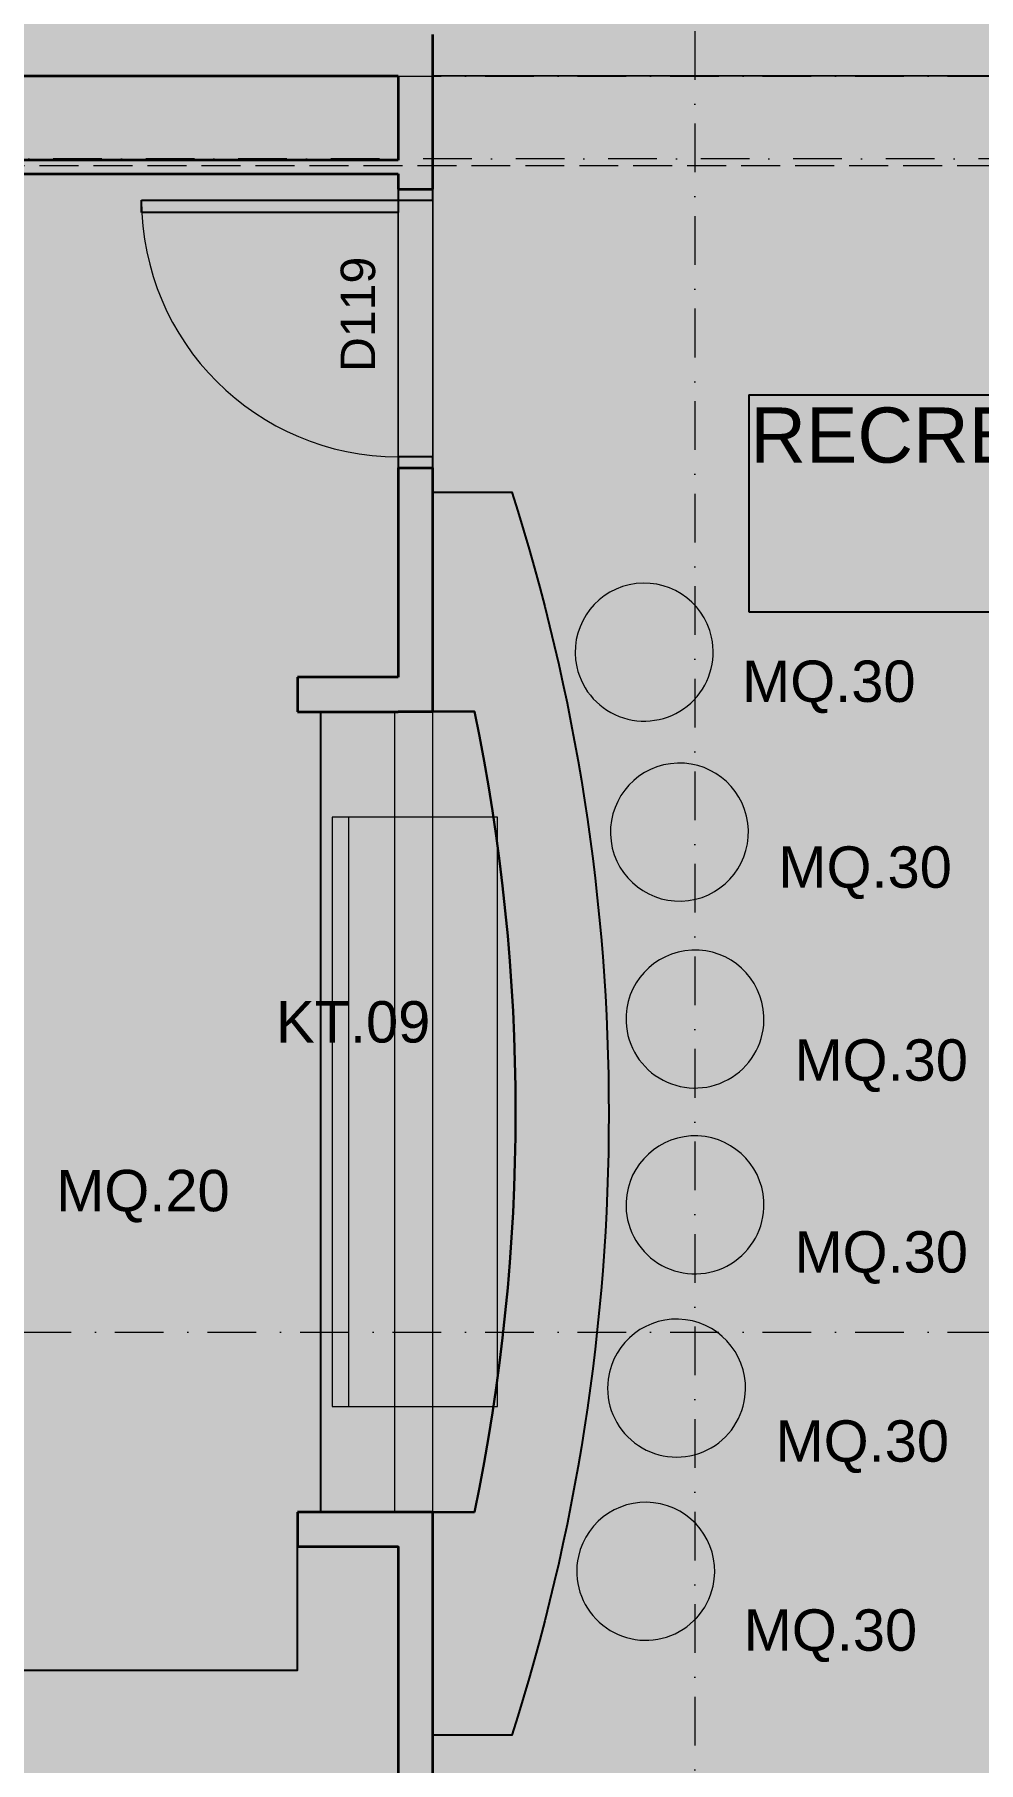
# Model space of a CAD drawing. Header units: millimetres. Extents: x -14278 to 101222, y -22378 to 34603.
# Drawn here: x 13807 to 17227, y 441 to 6700 of the extents above; entities that cross this region are included whole.
import ezdxf
from ezdxf.enums import TextEntityAlignment as Align

# ---------------------------------------------------------------- set-up
doc = ezdxf.new("R2010")
doc.units = ezdxf.units.MM
doc.header["$MEASUREMENT"] = 0
doc.linetypes.add('Dot & Dashed', pattern=[335.138881, 176.388884, -88.194442, 0, -70.555556])
doc.linetypes.add('Hidden Line', pattern=[195.611112, 141.111112, -54.5])
for name, color, linetype in [('A-Ee_40_20-M_GeneralFFAndEInternalFixed', 7, 'Continuous'), ('A-Zz_20_10_90-T_TextFFEInternal', 7, 'Continuous'), ('NewA-Ee_25_10-M_WallsExternal', 7, 'Continuous'), ('NewA-Ee_25_10-M_WallsInternal', 7, 'Continuous'), ('NewA-Ee_30_40-M_Floors', 7, 'Continuous'), ('NewA-Ee_30_60-M_Pavements', 7, 'Continuous'), ('NewA-Ee_40_20-M_GeneralFFAndEInternalFixed', 7, 'Continuous'), ('NewA-Ee_40_20-M_GeneralFFAndEInternalMovable', 7, 'Continuous'), ('NewA-SL-M_SpacesInternal', 7, 'Continuous'), ('NewA-Ss_30_25-M_CeilingAndSoffitSystems', 7, 'Continuous'), ('NewA-Zz_35_40_80-M_GridStructural', 7, 'Continuous'), ('NewA-Zz_50_10_70-P_BoundarySiteRed', 7, 'Continuous'), ('NewA-Zz_50_10_90-P_BoundarySpace', 7, 'Continuous'), ('NewA-Zz_50_90_00-M_GrossInternal', 7, 'Continuous')]:
    doc.layers.add(name, color=color, linetype=linetype)
doc.styles.add('GENERATED_STYLE_1', font='')
doc.styles.get('GENERATED_STYLE_1').set_extended_font_data('Arial')

# ---------------------------------------------------------------- blocks, each defined once
blk = doc.blocks.new('Beam_1_1', base_point=(28050, 0))
at = {"layer": 'NewA-Ee_25_10-M_WallsExternal', "color": 6, "linetype": 'Hidden Line', "lineweight": 13}
blk.add_line((28050, 6225.1), (8350, 6225.1), dxfattribs=at)
blk = doc.blocks.new('RECREATION_DINING ROOM_118_18_1', base_point=(18506.4, 5622.1))
at = {"layer": 'NewA-SL-M_SpacesInternal', "color": 253, "linetype": 'Continuous', "lineweight": 13}
for p, q in [((17273.6, 6550.3), (15249.9, 6550.3)), ((15249.9, 6550.3), (15249.9, 4248)), ((15249.9, 4248), (15400.7, 4248)), ((15400.7, 1347.6), (15249.9, 1347.6)), ((15249.9, 1347.6), (15249.9, 150.3))]:
    blk.add_line(p, q, dxfattribs=at)
at = {"layer": 'NewA-SL-M_SpacesInternal', "linetype": 'Continuous'}
for p, q in [((16395.5, 5395), (16395.5, 5080.7)), ((16395.5, 5395), (20239.1, 5395)), ((16395.5, 5080.7), (16395.5, 4845)), ((16395.5, 4845), (16395.5, 4609.3)), ((16395.5, 4609.3), (20239.1, 4609.3))]:
    blk.add_line(p, q, dxfattribs=at)
at = {"layer": 'NewA-SL-M_SpacesInternal', "color": 253, "linetype": 'Continuous', "lineweight": 13}
blk.add_arc((8431.2, 2797.8), 7118.7, 348.24578, 11.75422, dxfattribs=at)
at = {"layer": 'NewA-SL-M_SpacesInternal', "color": 5, "lineweight": 70, "style": 'GENERATED_STYLE_1'}
for tag, height, p in [('ROOM_NAME', 200, (18317.3, 5349.3)), ('ROOM_NUMBER', 150, (18317.3, 5046.4)), ('adj_text', 150, (18317.3, 4810.7))]:
    blk.add_attdef(tag, text='', height=height, dxfattribs=at).set_placement(p, align=Align.TOP_CENTER)
blk = doc.blocks.new('BAR_119_19_1', base_point=(13074.2, -1043.6))
at = {"layer": 'NewA-SL-M_SpacesInternal', "color": 253, "linetype": 'Continuous', "lineweight": 13}
for p, q in [((15124.9, 6195.8), (13600.5, 6195.8)), ((15124.9, 4371.8), (15124.9, 6195.8)), ((14759.3, 4246.8), (14759.3, 4371.8)), ((14759.3, 4371.8), (15124.9, 4371.8)), ((15124.9, 4246.8), (14759.3, 4246.8)), ((15249.9, 4248), (15124.9, 4248)), ((15124.9, 4248), (15124.9, 4246.8)), ((15400.7, 4248), (15249.9, 4248)), ((14759.3, 1222.6), (14759.3, 1347.6)), ((14759.3, 1347.6), (15249.9, 1347.6)), ((15249.9, 1347.6), (15400.7, 1347.6)), ((15124.9, 1222.6), (14759.3, 1222.6)), ((15124.9, 150.3), (15124.9, 1222.6))]:
    blk.add_line(p, q, dxfattribs=at)
blk.add_arc((8431.2, 2797.8), 7118.7, 348.24578, 11.75422, dxfattribs=at)
at = {"layer": 'NewA-SL-M_SpacesInternal', "color": 5, "lineweight": 70, "style": 'GENERATED_STYLE_1'}
for tag, height, p in [('ROOM_NAME', 200, (13074.2, -735.7)), ('ROOM_NUMBER', 150, (13074.2, -1038.6)), ('adj_text', 150, (13074.2, -1274.3))]:
    blk.add_attdef(tag, text='', height=height, dxfattribs=at).set_placement(p, align=Align.TOP_CENTER)
blk = doc.blocks.new('Mesh_1_1', base_point=(14339.9, 34603))
at = {"layer": 'NewA-Ee_30_60-M_Pavements', "color": 254, "linetype": 'Continuous', "lineweight": 13, "flags": 128}
blk.add_lwpolyline([(14339.9, 34603, -0.414214), (42830.6, 6112.3, -0.414214), (14339.9, -22378.4, -0.414214), (-14150.7, 6112.3, -0.414214)], format="xyb", close=True, dxfattribs=at)
blk = doc.blocks.new('Slab_4_1', base_point=(11328, 15324.9))
at = {"layer": 'NewA-Ee_30_40-M_Floors', "linetype": 'Continuous', "lineweight": 13}
blk.add_hatch(color=254, dxfattribs=at).paths.add_polyline_path([(11328, 15324.9), (11328, 15099.7), (150.3, 15099.7), (150.3, 9350.5), (-124.9, 9350.5), (-124.9, 8300.5), (150.3, 8300.5), (150.3, 6700.3), (2050.3, 6700.3), (2050.3, 2150.3), (5499.7, 2150.3), (5499.7, 3091.8), (6214.3, 3091.8), (6214.3, 2766.8), (7714.3, 2766.8), (7714.3, 3091.8), (8455.6, 3091.8), (8500.3, 150.3), (16363.1, 150.3), (16363.1, -124.9), (17413.1, -124.9), (17413.1, 150.3), (27899.7, 150.3), (27899.7, 6700.3), (34699.7, 6700.3), (34699.7, 15099.7), (34639.4, 15099.7), (34639.4, 15324.9), (32809.4, 15324.9), (32809.4, 15099.7), (13158, 15099.7), (13158, 15324.9)])
blk = doc.blocks.new('Slab_6_1', base_point=(17273.6, 6550.3))
at = {"layer": 'NewA-Ss_30_25-M_CeilingAndSoffitSystems', "linetype": 'Continuous', "lineweight": 0}
blk.add_hatch(color=255, dxfattribs=at).paths.add_polyline_path([(17273.6, 6550.3), (15249.9, 6550.3), (15249.9, 150.3), (27899.7, 150.3), (27899.7, 6550), (25956, 6550), (25956, 6144.1), (17273.6, 6144.1)])
at = {"layer": 'NewA-Ss_30_25-M_CeilingAndSoffitSystems', "color": 6, "linetype": 'Continuous', "lineweight": 13, "flags": 128}
blk.add_lwpolyline([(17273.6, 6550.3), (17273.6, 6144.1), (25956, 6144.1), (25956, 6550), (27899.7, 6550), (27899.7, 150.3), (15249.9, 150.3), (15249.9, 6550.3)], close=True, dxfattribs=at)
blk = doc.blocks.new('Slab_19_1', base_point=(12924.2, 4242))
at = {"layer": 'NewA-Ss_30_25-M_CeilingAndSoffitSystems', "linetype": 'Continuous', "lineweight": 0}
blk.add_hatch(color=255, dxfattribs=at).paths.add_polyline_path([(12924.2, 4242), (12924.2, 496.7), (13275, 496.7), (13275, 150.3), (15124.9, 150.3), (15124.9, 1222.6), (14759.3, 1222.6), (14759.3, 1347.6), (15110.7, 1347.6), (15110.9, 4248), (14759.3, 4248), (14759.3, 4371.8), (15124.9, 4371.8), (15124.9, 6192.8), (13600.5, 6192.8), (13600.5, 4242)])
at = {"layer": 'NewA-Ss_30_25-M_CeilingAndSoffitSystems', "color": 6, "linetype": 'Continuous', "lineweight": 13, "flags": 128}
blk.add_lwpolyline([(12924.2, 4242), (13600.5, 4242), (13600.5, 6192.8), (15124.9, 6192.8), (15124.9, 4371.8), (14759.3, 4371.8), (14759.3, 4248), (15110.9, 4248), (15110.7, 1347.6), (14759.3, 1347.6), (14759.3, 1222.6), (15124.9, 1222.6), (15124.9, 150.3), (13275, 150.3), (13275, 496.7), (12924.2, 496.7)], close=True, dxfattribs=at)
blk = doc.blocks.new('Door 19')
at = {"layer": 'NewA-Ee_25_10-M_WallsInternal', "linetype": 'Continuous'}
for p, q in [((420, 0), (420, 930)), ((420, 930), (465, 930)), ((465, 930), (465, 0)), ((-465, 0), (-505, 0)), ((-505, 0), (-505, -125)), ((-465, -125), (-465, 0)), ((465, 0), (420, 0)), ((505, 0), (465, 0)), ((465, 0), (465, -125)), ((505, -125), (505, 0)), ((-505, -125), (-465, -125)), ((465, -125), (505, -125))]:
    blk.add_line(p, q, dxfattribs=at)
at = {"layer": 'NewA-Ee_25_10-M_WallsInternal', "color": 92, "linetype": 'Continuous', "lineweight": 35}
for p, q in [((-505, 0), (-505, -125)), ((505, 0), (505, -125))]:
    blk.add_line(p, q, dxfattribs=at)
at = {"layer": 'NewA-Ee_25_10-M_WallsInternal', "color": 6, "linetype": 'Continuous', "lineweight": 13}
blk.add_arc((465, 0), 930, 90, 180, dxfattribs=at)
blk = doc.blocks.new('D Marker 19')
at = {"layer": 'NewA-Ee_25_10-M_WallsInternal', "style": 'GENERATED_STYLE_1'}
blk.add_attdef('AC_WIDO_ID', text='', height=125, dxfattribs=at).set_placement((-262.1, 94.8), align=Align.BOTTOM_LEFT)
blk = doc.blocks.new('Wall_38_1', base_point=(15249.9, 6700.3))
at = {"layer": 'NewA-Ee_25_10-M_WallsInternal', "color": 92, "linetype": 'Continuous', "lineweight": 35}
for p, q in [((15124.9, 6140.7), (15249.9, 6140.7)), ((15124.9, 5130.7), (15249.9, 5130.7))]:
    blk.add_line(p, q, dxfattribs=at)
at = {"layer": 'NewA-Ee_25_10-M_WallsInternal', "color": 92, "linetype": 'Continuous', "lineweight": 35, "flags": 128}
for points in [[(15124.9, 6550.3), (15124.9, 6245.8)], [(15249.9, 6140.7), (15249.9, 6550.3)], [(15124.9, 6195.8), (15124.9, 6140.7)], [(15124.9, 5130.7), (15124.9, 4371.8)], [(15249.9, 4248), (15249.9, 5130.7)], [(15124.9, 4248), (15249.9, 4248)]]:
    blk.add_lwpolyline(points, dxfattribs=at)
at = {"layer": 'NewA-Ee_25_10-M_WallsInternal', "linetype": 'Continuous', "zscale": 1000, "rotation": 90}
blk.add_blockref('Door 19', (15124.9, 5635.7), dxfattribs=at)
at = {"layer": 'NewA-Ee_25_10-M_WallsInternal'}
ref = blk.add_blockref('D Marker 19', (15249.9, 5635.7), dxfattribs=dict(at, rotation=270))
ref.add_attrib('AC_WIDO_ID', 'D119', dxfattribs={"color": 7, "height": 125, "rotation": 90, "style": 'GENERATED_STYLE_1'}).set_placement((15078.5, 5478), align=Align.BOTTOM_LEFT)
blk = doc.blocks.new('Wall_39_1', base_point=(14759.3, 4371.8))
at = {"layer": 'NewA-Ee_25_10-M_WallsInternal', "color": 92, "linetype": 'Continuous', "lineweight": 35, "flags": 128}
for points in [[(15124.9, 4371.8), (14759.3, 4371.8)], [(14759.3, 4371.8), (14759.3, 4246.8)], [(14759.3, 4246.8), (15124.9, 4246.8)]]:
    blk.add_lwpolyline(points, dxfattribs=at)
blk = doc.blocks.new('Wall_47_1', base_point=(14759.3, 1347.6))
at = {"layer": 'NewA-Ee_25_10-M_WallsInternal', "color": 92, "linetype": 'Continuous', "lineweight": 35, "flags": 128}
for points in [[(15249.9, 1347.6), (14759.3, 1347.6)], [(14759.3, 1347.6), (14759.3, 1222.6)], [(14759.3, 1222.6), (15124.9, 1222.6)]]:
    blk.add_lwpolyline(points, dxfattribs=at)
blk = doc.blocks.new('Wall_52_1', base_point=(6032.8, 6700.3))
at = {"layer": 'NewA-Ee_25_10-M_WallsInternal', "color": 92, "linetype": 'Continuous', "lineweight": 35}
blk.add_line((15249.9, 6550.3), (15249.9, 6700.3), dxfattribs=at)
at = {"layer": 'NewA-Ee_25_10-M_WallsInternal', "color": 92, "linetype": 'Continuous', "lineweight": 35, "flags": 128}
blk.add_lwpolyline([(13600.5, 6550.3), (15124.9, 6550.3)], dxfattribs=at)
blk = doc.blocks.new('Wall_53_1', base_point=(7925.2, 6195.8))
at = {"layer": 'NewA-Ee_25_10-M_WallsInternal', "color": 92, "linetype": 'Continuous', "lineweight": 35, "flags": 128}
for points in [[(10000.4, 6245.8), (8225.2, 6245.8)], [(13475.5, 6245.8), (10125.4, 6245.8)], [(15124.9, 6245.8), (13600.5, 6245.8)], [(8225.2, 6195.8), (10000.4, 6195.8)], [(10125.4, 6195.8), (13475.5, 6195.8)], [(13600.5, 6195.8), (15124.9, 6195.8)]]:
    blk.add_lwpolyline(points, dxfattribs=at)
blk = doc.blocks.new('Wall_65_1', base_point=(15249.9, 1347.6))
at = {"layer": 'NewA-Ee_25_10-M_WallsInternal', "color": 92, "linetype": 'Continuous', "lineweight": 35, "flags": 128}
for points in [[(15249.9, 150.3), (15249.9, 1347.6)], [(15124.9, 1222.6), (15124.9, 150.3)], [(15124.9, 150.3), (15249.9, 150.3)]]:
    blk.add_lwpolyline(points, dxfattribs=at)
blk = doc.blocks.new('Standard grid marker')
at = {"layer": 'NewA-Zz_35_40_80-M_GridStructural', "color": 6, "linetype": 'Dot & Dashed', "lineweight": 13}
blk.add_line((1000, 0), (18130.8, 0), dxfattribs=at)
at = {"layer": 'NewA-Zz_35_40_80-M_GridStructural', "style": 'GENERATED_STYLE_1'}
blk.add_attdef('AC_MarkerText_1', text='', height=250, rotation=90, dxfattribs=at).set_placement((-250, 14.3), align=Align.MIDDLE_CENTER)
blk = doc.blocks.new('Standard grid marker_2')
at = {"layer": 'NewA-Zz_35_40_80-M_GridStructural', "color": 6, "linetype": 'Dot & Dashed', "lineweight": 13}
blk.add_line((1000, 0), (40175.6, 0), dxfattribs=at)
at = {"layer": 'NewA-Zz_35_40_80-M_GridStructural', "style": 'GENERATED_STYLE_1'}
blk.add_attdef('AC_MarkerText_1', text='', height=250, dxfattribs=at).set_placement((41425.6, 14.3), align=Align.MIDDLE_CENTER)
blk = doc.blocks.new('Standard grid marker_4')
at = {"layer": 'NewA-Zz_35_40_80-M_GridStructural', "color": 6, "linetype": 'Dot & Dashed', "lineweight": 13}
blk.add_line((1000, 0), (40175.6, 0), dxfattribs=at)
blk = doc.blocks.new('Bar Stool 19')
at = {"layer": 'NewA-Ee_40_20-M_GeneralFFAndEInternalMovable', "color": 1, "linetype": 'Continuous', "lineweight": 18}
for start, end in [(0, 180), (180, 0)]:
    blk.add_arc((0, 0), 250, start, end, dxfattribs=at)
blk = doc.blocks.new('Refrigerator 19_2')
at = {"layer": 'NewA-Ee_40_20-M_GeneralFFAndEInternalFixed', "color": 1, "linetype": 'Continuous', "lineweight": 18}
for p, q in [((2135.1875, 600.075), (0, 600.075)), ((0, 600.075), (0, 0)), ((2135.1875, 0), (2135.1875, 600.075)), ((0, 60), (2135.1875, 60)), ((0, 0), (2135.1875, 0))]:
    blk.add_line(p, q, dxfattribs=at)
blk = doc.blocks.new('Label_58_1', base_point=(14536.4, 3283))
at = {"layer": 'A-Zz_20_10_90-T_TextFFEInternal', "insert": (14961.4, 3198.7), "char_height": 150, "attachment_point": 2, "style": 'GENERATED_STYLE_1'}
blk.add_mtext('\\fArial|b0|i0|c0|p34;KT.09\\fArial|b0|i0|c0|p34;\\fArial|b0|i0|c0|p34;\\fArial|b0|i0|c0|p34;\\fArial|b0|i0|c0|p34;\\fArial|b0|i0|c0|p34;\\fArial|b0|i0|c0|p34;\\fArial|b0|i0|c0|p34;\\fArial|b0|i0|c0|p34;\\fArial|b0|i0|c0|p34;\\fArial|b0|i0|c0|p34;\\fArial|b0|i0|c0|p34;\\fArial|b0|i0|c0|p34;\\fArial|b0|i0|c0|p34;\\fArial|b0|i0|c0|p34;\\fArial|b0|i0|c0|p34;\\fArial|b0|i0|c0|p34;\\fArial|b0|i0|c0|p34;\\fArial|b0|i0|c0|p34;\\fArial|b0|i0|c0|p34;\\fArial|b0|i0|c0|p34;\\fArial|b0|i0|c0|p34;\\fArial|b0|i0|c0|p34;\\fArial|b0|i0|c0|p34;\\fArial|b0|i0|c0|p34;\\fArial|b0|i0|c0|p34;\\fArial|b0|i0|c0|p34;\\fArial|b0|i0|c0|p34;\\fArial|b0|i0|c0|p34;\\fArial|b0|i0|c0|p34;}', dxfattribs=at)
blk = doc.blocks.new('Label_100_1', base_point=(16265.7, 1079.7))
at = {"layer": 'A-Zz_20_10_90-T_TextFFEInternal', "insert": (16690.7, 995.4), "char_height": 150, "attachment_point": 2, "style": 'GENERATED_STYLE_1'}
blk.add_mtext('\\fArial|b0|i0|c0|p34;MQ.30\\fArial|b0|i0|c0|p34;\\fArial|b0|i0|c0|p34;\\fArial|b0|i0|c0|p34;\\fArial|b0|i0|c0|p34;\\fArial|b0|i0|c0|p34;\\fArial|b0|i0|c0|p34;\\fArial|b0|i0|c0|p34;\\fArial|b0|i0|c0|p34;\\fArial|b0|i0|c0|p34;\\fArial|b0|i0|c0|p34;\\fArial|b0|i0|c0|p34;\\fArial|b0|i0|c0|p34;\\fArial|b0|i0|c0|p34;\\fArial|b0|i0|c0|p34;\\fArial|b0|i0|c0|p34;\\fArial|b0|i0|c0|p34;\\fArial|b0|i0|c0|p34;\\fArial|b0|i0|c0|p34;\\fArial|b0|i0|c0|p34;\\fArial|b0|i0|c0|p34;\\fArial|b0|i0|c0|p34;\\fArial|b0|i0|c0|p34;\\fArial|b0|i0|c0|p34;\\fArial|b0|i0|c0|p34;\\fArial|b0|i0|c0|p34;\\fArial|b0|i0|c0|p34;\\fArial|b0|i0|c0|p34;\\fArial|b0|i0|c0|p34;\\fArial|b0|i0|c0|p34;}', dxfattribs=at)
blk = doc.blocks.new('Label_101_1', base_point=(16381.2, 1764.5))
at = {"layer": 'A-Zz_20_10_90-T_TextFFEInternal', "insert": (16806.2, 1680.2), "char_height": 150, "attachment_point": 2, "style": 'GENERATED_STYLE_1'}
blk.add_mtext('\\fArial|b0|i0|c0|p34;MQ.30\\fArial|b0|i0|c0|p34;\\fArial|b0|i0|c0|p34;\\fArial|b0|i0|c0|p34;\\fArial|b0|i0|c0|p34;\\fArial|b0|i0|c0|p34;\\fArial|b0|i0|c0|p34;\\fArial|b0|i0|c0|p34;\\fArial|b0|i0|c0|p34;\\fArial|b0|i0|c0|p34;\\fArial|b0|i0|c0|p34;\\fArial|b0|i0|c0|p34;\\fArial|b0|i0|c0|p34;\\fArial|b0|i0|c0|p34;\\fArial|b0|i0|c0|p34;\\fArial|b0|i0|c0|p34;\\fArial|b0|i0|c0|p34;\\fArial|b0|i0|c0|p34;\\fArial|b0|i0|c0|p34;\\fArial|b0|i0|c0|p34;\\fArial|b0|i0|c0|p34;\\fArial|b0|i0|c0|p34;\\fArial|b0|i0|c0|p34;\\fArial|b0|i0|c0|p34;\\fArial|b0|i0|c0|p34;\\fArial|b0|i0|c0|p34;\\fArial|b0|i0|c0|p34;\\fArial|b0|i0|c0|p34;\\fArial|b0|i0|c0|p34;\\fArial|b0|i0|c0|p34;}', dxfattribs=at)
blk = doc.blocks.new('Label_102_1', base_point=(16449.8, 2449.7))
at = {"layer": 'A-Zz_20_10_90-T_TextFFEInternal', "insert": (16874.8, 2365.4), "char_height": 150, "attachment_point": 2, "style": 'GENERATED_STYLE_1'}
blk.add_mtext('\\fArial|b0|i0|c0|p34;MQ.30\\fArial|b0|i0|c0|p34;\\fArial|b0|i0|c0|p34;\\fArial|b0|i0|c0|p34;\\fArial|b0|i0|c0|p34;\\fArial|b0|i0|c0|p34;\\fArial|b0|i0|c0|p34;\\fArial|b0|i0|c0|p34;\\fArial|b0|i0|c0|p34;\\fArial|b0|i0|c0|p34;\\fArial|b0|i0|c0|p34;\\fArial|b0|i0|c0|p34;\\fArial|b0|i0|c0|p34;\\fArial|b0|i0|c0|p34;\\fArial|b0|i0|c0|p34;\\fArial|b0|i0|c0|p34;\\fArial|b0|i0|c0|p34;\\fArial|b0|i0|c0|p34;\\fArial|b0|i0|c0|p34;\\fArial|b0|i0|c0|p34;\\fArial|b0|i0|c0|p34;\\fArial|b0|i0|c0|p34;\\fArial|b0|i0|c0|p34;\\fArial|b0|i0|c0|p34;\\fArial|b0|i0|c0|p34;\\fArial|b0|i0|c0|p34;\\fArial|b0|i0|c0|p34;\\fArial|b0|i0|c0|p34;\\fArial|b0|i0|c0|p34;\\fArial|b0|i0|c0|p34;}', dxfattribs=at)
blk = doc.blocks.new('Label_103_1', base_point=(16449.8, 3144.7))
at = {"layer": 'A-Zz_20_10_90-T_TextFFEInternal', "insert": (16874.8, 3060.4), "char_height": 150, "attachment_point": 2, "style": 'GENERATED_STYLE_1'}
blk.add_mtext('\\fArial|b0|i0|c0|p34;MQ.30\\fArial|b0|i0|c0|p34;\\fArial|b0|i0|c0|p34;\\fArial|b0|i0|c0|p34;\\fArial|b0|i0|c0|p34;\\fArial|b0|i0|c0|p34;\\fArial|b0|i0|c0|p34;\\fArial|b0|i0|c0|p34;\\fArial|b0|i0|c0|p34;\\fArial|b0|i0|c0|p34;\\fArial|b0|i0|c0|p34;\\fArial|b0|i0|c0|p34;\\fArial|b0|i0|c0|p34;\\fArial|b0|i0|c0|p34;\\fArial|b0|i0|c0|p34;\\fArial|b0|i0|c0|p34;\\fArial|b0|i0|c0|p34;\\fArial|b0|i0|c0|p34;\\fArial|b0|i0|c0|p34;\\fArial|b0|i0|c0|p34;\\fArial|b0|i0|c0|p34;\\fArial|b0|i0|c0|p34;\\fArial|b0|i0|c0|p34;\\fArial|b0|i0|c0|p34;\\fArial|b0|i0|c0|p34;\\fArial|b0|i0|c0|p34;\\fArial|b0|i0|c0|p34;\\fArial|b0|i0|c0|p34;\\fArial|b0|i0|c0|p34;\\fArial|b0|i0|c0|p34;}', dxfattribs=at)
blk = doc.blocks.new('Label_104_1', base_point=(16391.6, 3843.7))
at = {"layer": 'A-Zz_20_10_90-T_TextFFEInternal', "insert": (16816.6, 3759.4), "char_height": 150, "attachment_point": 2, "style": 'GENERATED_STYLE_1'}
blk.add_mtext('\\fArial|b0|i0|c0|p34;MQ.30\\fArial|b0|i0|c0|p34;\\fArial|b0|i0|c0|p34;\\fArial|b0|i0|c0|p34;\\fArial|b0|i0|c0|p34;\\fArial|b0|i0|c0|p34;\\fArial|b0|i0|c0|p34;\\fArial|b0|i0|c0|p34;\\fArial|b0|i0|c0|p34;\\fArial|b0|i0|c0|p34;\\fArial|b0|i0|c0|p34;\\fArial|b0|i0|c0|p34;\\fArial|b0|i0|c0|p34;\\fArial|b0|i0|c0|p34;\\fArial|b0|i0|c0|p34;\\fArial|b0|i0|c0|p34;\\fArial|b0|i0|c0|p34;\\fArial|b0|i0|c0|p34;\\fArial|b0|i0|c0|p34;\\fArial|b0|i0|c0|p34;\\fArial|b0|i0|c0|p34;\\fArial|b0|i0|c0|p34;\\fArial|b0|i0|c0|p34;\\fArial|b0|i0|c0|p34;\\fArial|b0|i0|c0|p34;\\fArial|b0|i0|c0|p34;\\fArial|b0|i0|c0|p34;\\fArial|b0|i0|c0|p34;\\fArial|b0|i0|c0|p34;\\fArial|b0|i0|c0|p34;}', dxfattribs=at)
blk = doc.blocks.new('Label_105_1', base_point=(16260, 4516.9))
at = {"layer": 'A-Zz_20_10_90-T_TextFFEInternal', "insert": (16685, 4432.6), "char_height": 150, "attachment_point": 2, "style": 'GENERATED_STYLE_1'}
blk.add_mtext('\\fArial|b0|i0|c0|p34;MQ.30\\fArial|b0|i0|c0|p34;\\fArial|b0|i0|c0|p34;\\fArial|b0|i0|c0|p34;\\fArial|b0|i0|c0|p34;\\fArial|b0|i0|c0|p34;\\fArial|b0|i0|c0|p34;\\fArial|b0|i0|c0|p34;\\fArial|b0|i0|c0|p34;\\fArial|b0|i0|c0|p34;\\fArial|b0|i0|c0|p34;\\fArial|b0|i0|c0|p34;\\fArial|b0|i0|c0|p34;\\fArial|b0|i0|c0|p34;\\fArial|b0|i0|c0|p34;\\fArial|b0|i0|c0|p34;\\fArial|b0|i0|c0|p34;\\fArial|b0|i0|c0|p34;\\fArial|b0|i0|c0|p34;\\fArial|b0|i0|c0|p34;\\fArial|b0|i0|c0|p34;\\fArial|b0|i0|c0|p34;\\fArial|b0|i0|c0|p34;\\fArial|b0|i0|c0|p34;\\fArial|b0|i0|c0|p34;\\fArial|b0|i0|c0|p34;\\fArial|b0|i0|c0|p34;\\fArial|b0|i0|c0|p34;\\fArial|b0|i0|c0|p34;\\fArial|b0|i0|c0|p34;}', dxfattribs=at)
blk = doc.blocks.new('Label_106_1', base_point=(13774.4, 2671.7))
at = {"layer": 'A-Zz_20_10_90-T_TextFFEInternal', "insert": (14199.4, 2587.5), "char_height": 150, "attachment_point": 2, "style": 'GENERATED_STYLE_1'}
blk.add_mtext('\\fArial|b0|i0|c0|p34;MQ.20\\fArial|b0|i0|c0|p34;\\fArial|b0|i0|c0|p34;\\fArial|b0|i0|c0|p34;\\fArial|b0|i0|c0|p34;\\fArial|b0|i0|c0|p34;\\fArial|b0|i0|c0|p34;\\fArial|b0|i0|c0|p34;\\fArial|b0|i0|c0|p34;\\fArial|b0|i0|c0|p34;\\fArial|b0|i0|c0|p34;\\fArial|b0|i0|c0|p34;\\fArial|b0|i0|c0|p34;\\fArial|b0|i0|c0|p34;\\fArial|b0|i0|c0|p34;\\fArial|b0|i0|c0|p34;\\fArial|b0|i0|c0|p34;\\fArial|b0|i0|c0|p34;\\fArial|b0|i0|c0|p34;\\fArial|b0|i0|c0|p34;\\fArial|b0|i0|c0|p34;\\fArial|b0|i0|c0|p34;\\fArial|b0|i0|c0|p34;\\fArial|b0|i0|c0|p34;\\fArial|b0|i0|c0|p34;\\fArial|b0|i0|c0|p34;\\fArial|b0|i0|c0|p34;\\fArial|b0|i0|c0|p34;\\fArial|b0|i0|c0|p34;\\fArial|b0|i0|c0|p34;}', dxfattribs=at)

msp = doc.modelspace()

# ---------------------------------------------------------------- hatches: boundary and pattern name
at = {"layer": 'A-Ee_40_20-M_GeneralFFAndEInternalFixed', "linetype": 'Continuous', "lineweight": 13}
for points in [[(15400.7, 1347.6, 0.102936), (15400.7, 4248), (15249.9, 4248), (15249.9, 5042.6), (15536.7, 5042.6, -0.155819), (15536.7, 539.4), (15249.9, 539.4), (15249.9, 1347.6)], [(15400.7, 1347.6), (14844, 1347.6), (14844, 4248), (15400.7, 4248, -0.102936)], [(14759.3, 1222.6), (15124.9, 1222.6), (15124.9, 150.3), (13275, 150.3), (13275, 496.7), (12924.2, 496.7), (12924.2, 3326.9), (13543.5, 3326.9), (13543.5, 774.5), (14759.3, 774.5)]]:
    msp.add_hatch(color=11, dxfattribs=at).paths.add_polyline_path(points)
at = {"layer": 'NewA-Zz_50_90_00-M_GrossInternal', "linetype": 'Continuous', "lineweight": 140}
msp.add_hatch(color=1, dxfattribs=at).paths.add_polyline_path([(150.3, 15099.7), (34699.7, 15099.7), (34699.7, 6700.3), (27899.7, 6700.3), (27899.7, 150.3), (8500.3, 150.3), (8500.3, 3091.8), (5499.7, 3091.8), (5499.7, 2150.3), (2050.3, 2150.3), (2050.3, 6700.3), (150.3, 6700.3)])

# ---------------------------------------------------------------- linework, layer by layer
at = {"layer": 'A-Ee_40_20-M_GeneralFFAndEInternalFixed', "linetype": 'Continuous', "flags": 128}
for points in [[(15400.7, 1347.6, 0.102936), (15400.7, 4248), (15249.9, 4248), (15249.9, 5042.6), (15536.7, 5042.6, -0.155819), (15536.7, 539.4), (15249.9, 539.4), (15249.9, 1347.6)], [(15400.7, 1347.6), (14844, 1347.6), (14844, 4248), (15400.7, 4248, -0.102936)]]:
    msp.add_lwpolyline(points, format="xyb", close=True, dxfattribs=at)
msp.add_lwpolyline([(14759.3, 1222.6), (15124.9, 1222.6), (15124.9, 150.3), (13275, 150.3), (13275, 496.7), (12924.2, 496.7), (12924.2, 3326.9), (13543.5, 3326.9), (13543.5, 774.5), (14759.3, 774.5)], close=True, dxfattribs=at)
at = {"layer": 'NewA-Zz_50_10_70-P_BoundarySiteRed', "color": 1, "linetype": 'Continuous', "lineweight": 140}
msp.add_circle((14339.9, 6112.3), 28490.7, dxfattribs=at)
at = {"layer": 'NewA-Zz_50_10_90-P_BoundarySpace', "color": 1, "linetype": 'Continuous', "lineweight": 18}
for p, q in [((15249.9, 4248), (15400.7, 4248)), ((15249.9, 1347.6), (15400.7, 1347.6))]:
    msp.add_line(p, q, dxfattribs=at)
msp.add_arc((8431.2, 2797.8), 7118.7, 348.24578, 11.75422, dxfattribs=at)

# ---------------------------------------------------------------- block references
at = {"layer": 'A-Zz_20_10_90-T_TextFFEInternal', "color": 6, "linetype": 'Continuous', "lineweight": 13}
for name, p in [('Label_105_1', (16260, 4516.9)), ('Label_104_1', (16391.6, 3843.7)), ('Label_58_1', (14536.4, 3283)), ('Label_103_1', (16449.8, 3144.7)), ('Label_106_1', (13774.4, 2671.7)), ('Label_102_1', (16449.8, 2449.7)), ('Label_101_1', (16381.2, 1764.5)), ('Label_100_1', (16265.7, 1079.7))]:
    msp.add_blockref(name, p, dxfattribs=at)
at = {"layer": 'NewA-Ee_25_10-M_WallsExternal', "color": 6, "lineweight": 13}
msp.add_blockref('Beam_1_1', (28050, 0), dxfattribs=at)
at = {"layer": 'NewA-Ee_25_10-M_WallsInternal', "color": 92, "lineweight": 35}
for name, p in [('Wall_52_1', (6032.8, 6700.3)), ('Wall_38_1', (15249.9, 6700.3)), ('Wall_53_1', (7925.2, 6195.8)), ('Wall_39_1', (14759.3, 4371.8)), ('Wall_47_1', (14759.3, 1347.6)), ('Wall_65_1', (15249.9, 1347.6))]:
    msp.add_blockref(name, p, dxfattribs=at)
at = {"layer": 'NewA-Ee_30_40-M_Floors', "color": 6, "linetype": 'Continuous', "lineweight": 13}
msp.add_blockref('Slab_4_1', (11328, 15324.9), dxfattribs=at)
at = {"layer": 'NewA-Ee_30_60-M_Pavements', "color": 254, "lineweight": 13}
msp.add_blockref('Mesh_1_1', (14339.9, 34603), dxfattribs=at)
at = {"layer": 'NewA-Ee_40_20-M_GeneralFFAndEInternalFixed', "color": 6, "linetype": 'Continuous', "lineweight": 13, "zscale": 1000, "rotation": 270}
msp.add_blockref('Refrigerator 19_2', (14884.7, 3865.4), dxfattribs=at)
at = {"layer": 'NewA-Ee_40_20-M_GeneralFFAndEInternalMovable', "color": 6, "linetype": 'Continuous', "lineweight": 13, "zscale": 1000}
for p, rotation in [((16015.9, 4463.1), 12.42438790314174), ((16143.7, 3811), 7.50935847809525), ((16200, 3133.9), 2.485503076087674), ((16200, 2460.6), 357.5065301829358), ((16133.3, 1796.9), 352.5711416435937), ((16021.6, 1133.4), 347.5914840812335)]:
    msp.add_blockref('Bar Stool 19', p, dxfattribs=dict(at, rotation=rotation))
at = {"layer": 'NewA-SL-M_SpacesInternal', "linetype": 'Continuous'}
ref = msp.add_blockref('RECREATION_DINING ROOM_118_18_1', (18506.4, 5622.1), dxfattribs=at)
ref.add_attrib('ROOM_NAME', 'RECREATION/DINING ROOM', dxfattribs={"color": 5, "lineweight": 70, "height": 200, "style": 'GENERATED_STYLE_1'}).set_placement((18317.3, 5349.3), align=Align.TOP_CENTER)
msp.add_blockref('BAR_119_19_1', (13074.2, -1043.6), dxfattribs=at)
at = {"layer": 'NewA-Ss_30_25-M_CeilingAndSoffitSystems', "color": 6, "linetype": 'Continuous', "lineweight": 13}
for name, p in [('Slab_6_1', (17273.6, 6550.3)), ('Slab_19_1', (12924.2, 4242))]:
    msp.add_blockref(name, p, dxfattribs=at)
at = {"layer": 'NewA-Zz_35_40_80-M_GridStructural', "color": 1, "linetype": 'Continuous', "lineweight": 18, "zscale": 1000}
for name, p, rotation in [('Standard grid marker', (16200, 17770.2), 270), ('Standard grid marker_4', (39523.3, 6250), 180)]:
    msp.add_blockref(name, p, dxfattribs=dict(at, rotation=rotation))
for p in [(-1652.3, 6550), (-1652.3, 2000)]:
    msp.add_blockref('Standard grid marker_2', p, dxfattribs=at)

doc.saveas('drawing.dxf')
